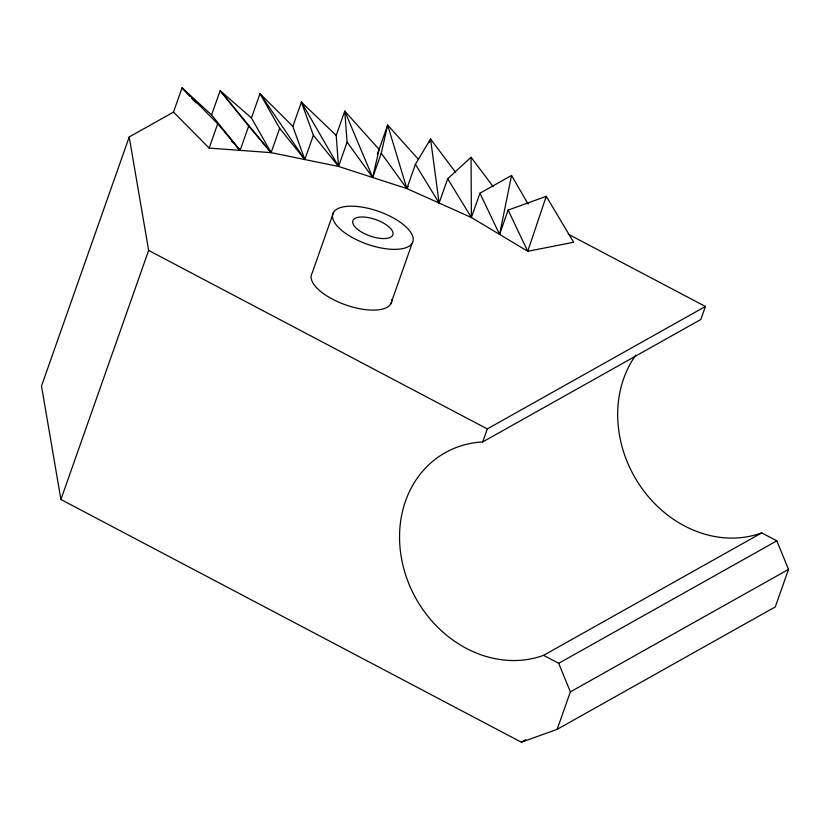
<?xml version="1.0" encoding="UTF-8"?>
<svg xmlns="http://www.w3.org/2000/svg" width="830" height="830" viewBox="0 0 830 830"><rect width="100%" height="100%" fill="white"/><g stroke="black" fill="none" stroke-linecap="round" stroke-linejoin="round"><path stroke-width="1.25" d="M499.577 234.402L511.56 175.472L479.948 193.214L471.388 217.512L527.756 251.293L573.665 242.256L546.254 196.337L508.126 210.104L499.577 234.402L479.948 193.214M455.66 172.443L430.563 139.035L415.405 164.278L439.122 203.049L447.681 178.751L471.056 157.254L471.388 217.512L406.856 188.576L338.536 166.446L336.202 135.425L344.761 111.127L372.691 177.516L379.103 149.379L344.761 111.127L347.096 142.148L372.691 177.516L381.25 153.208L387.662 125.081L418.569 159.505M546.254 196.337L527.756 251.293L508.126 210.104M211.588 114.955L220.147 90.657L248.689 126.067L240.129 150.365L211.588 114.955L182.061 87.793L173.501 112.102L129.21 136.96L41.5 386.043L60.922 499.494L521.354 742.207L557.169 729.342L775.303 606.896L788.5 569.411L776.828 540.849L761.722 532.891A112.984 96.965 60.7 0 1 641.538 487.853A112.984 96.965 60.7 0 1 635.749 355.167M60.922 499.494L148.643 250.411L129.21 136.96M347.096 142.148L338.536 166.446L271.109 152.637L209.15 148.093L217.709 123.794L182.061 87.793L189.977 96.332M313.377 135.249L338.536 166.446L301.394 102.111L313.377 135.249L304.818 159.547L260.008 93.645L279.658 128.339L271.109 152.637L251.449 117.953L260.008 93.645L292.834 126.409L301.394 102.111L336.202 135.425M333.525 212.376L312.132 273.132A42.372 17.368 19.4 0 0 347.594 305.554A42.372 17.368 19.4 0 0 391.822 299.474M377.38 154.266L387.662 125.081L406.856 188.576L408.173 186.376M415.405 164.278L406.856 188.576L381.25 153.208M429.276 142.677L430.563 139.035L439.122 203.049M390.816 303.915L412.209 243.169A42.372 17.368 19.4 0 0 361.071 206.96A42.372 17.368 19.4 0 0 345.322 233.189A42.372 17.368 19.4 0 0 412.209 243.169M557.169 729.342L570.366 691.857L558.694 663.305L543.588 655.337A112.984 96.965 60.7 0 1 404.324 570.594A112.984 96.965 60.7 0 1 482.697 441.944L487.283 428.923L705.407 306.467L568.177 234.133M705.407 306.467L700.821 319.498L482.697 441.944M543.588 655.337L761.722 532.891M558.694 663.305L776.828 540.849M570.366 691.857L788.5 569.411M521.354 742.207L525.878 739.665M148.643 250.411L487.283 428.923M251.449 117.953L220.147 90.657L271.109 152.637L248.689 126.067M173.501 112.102L209.15 148.093M191.74 98.231L196.139 102.962M231.331 140.882L233.085 142.781M235.73 145.624L240.129 150.365L217.709 123.794M279.658 128.339L304.818 159.547L292.627 125.828M471.056 157.254L493.113 186.615M447.681 178.751L471.388 217.512M511.56 175.472L528.129 204.107M359.089 230.481A21.186 8.684 19.4 0 0 392.538 235.471A21.186 8.684 19.4 0 0 366.964 217.367A21.186 8.684 19.4 0 0 359.089 230.481"/></g></svg>
